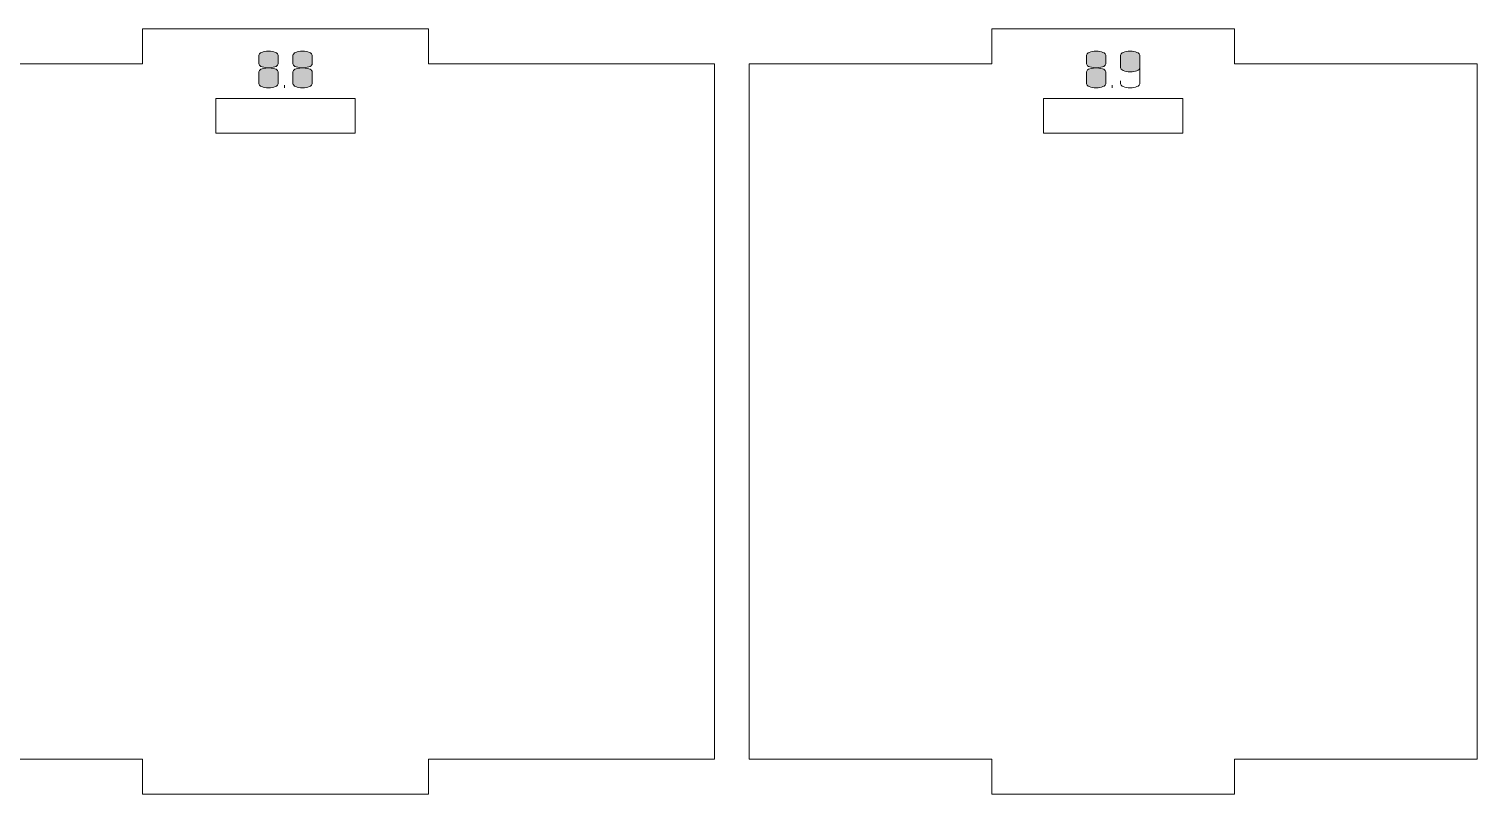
# Model space of a CAD drawing. Header units: centimetres. Extents: x -191 to 212, y -234 to 239.
# Drawn here: x 84.41 to 96.89, y -138.53 to -131.93 of the extents above; entities that cross this region are included whole.
import ezdxf

# ---------------------------------------------------------------- set-up
doc = ezdxf.new("R2010")
doc.units = ezdxf.units.CM
doc.header["$MEASUREMENT"] = 0
doc.layers.add('Capa 1', color=7, linetype='Continuous')

msp = doc.modelspace()

# ---------------------------------------------------------------- hatches: boundary and pattern name
at = {"layer": 'Capa 1', "true_color": 0x3e4095}
h = msp.add_hatch(color=175, dxfattribs=at)
edge = h.paths.add_edge_path()
edge.add_spline(control_points=[(86.39093, -132.23139), (86.39093, -132.23934), (86.39659, -132.24652), (86.4079, -132.25294), (86.41921, -132.25936), (86.44107, -132.26364), (86.47348, -132.26578), (86.50589, -132.26364), (86.52775, -132.25936), (86.53906, -132.25294), (86.55037, -132.24652), (86.55603, -132.23934), (86.55603, -132.23139), (86.55603, -132.23139), (86.55603, -132.15709), (86.55603, -132.15709), (86.55603, -132.14731), (86.54816, -132.13898), (86.53241, -132.1321), (86.51667, -132.12522), (86.49702, -132.12178), (86.47348, -132.12178), (86.44994, -132.12178), (86.43029, -132.12522), (86.41455, -132.1321), (86.3988, -132.13898), (86.39093, -132.14731), (86.39093, -132.15709), (86.39093, -132.15709), (86.39093, -132.23139), (86.39093, -132.23139)], knot_values=[0, 0, 0, 0, 0.1, 0.1, 0.1, 0.2, 0.2, 0.2, 0.3, 0.3, 0.3, 0.4, 0.4, 0.4, 0.5, 0.5, 0.5, 0.6, 0.6, 0.6, 0.7, 0.7, 0.7, 0.8, 0.8, 0.8, 0.9, 0.9, 0.9, 1, 1, 1, 1], degree=3, periodic=1)
h = msp.add_hatch(color=175, dxfattribs=at)
edge = h.paths.add_edge_path()
edge.add_spline(control_points=[(86.47348, -132.43822), (86.44994, -132.43822), (86.43029, -132.43478), (86.41455, -132.4279), (86.3988, -132.42102), (86.39093, -132.41269), (86.39093, -132.40291), (86.39093, -132.40291), (86.39093, -132.29972), (86.39093, -132.29972), (86.39093, -132.29146), (86.39659, -132.28428), (86.4079, -132.27817), (86.41921, -132.27205), (86.44107, -132.26792), (86.47348, -132.26578), (86.44107, -132.26364), (86.41921, -132.25936), (86.4079, -132.25294), (86.39659, -132.24652), (86.39093, -132.23934), (86.39093, -132.23139), (86.39093, -132.23139), (86.39093, -132.15709), (86.39093, -132.15709), (86.39093, -132.14731), (86.3988, -132.13898), (86.41455, -132.1321), (86.43029, -132.12522), (86.44994, -132.12178), (86.47348, -132.12178), (86.49702, -132.12178), (86.51667, -132.12522), (86.53241, -132.1321), (86.54816, -132.13898), (86.55603, -132.14731), (86.55603, -132.15709), (86.55603, -132.15709), (86.55603, -132.23139), (86.55603, -132.23139), (86.55603, -132.23934), (86.55037, -132.24652), (86.53906, -132.25294), (86.52775, -132.25936), (86.50589, -132.26364), (86.47348, -132.26578), (86.50589, -132.26792), (86.52775, -132.27205), (86.53906, -132.27817), (86.55037, -132.28428), (86.55603, -132.29146), (86.55603, -132.29972), (86.55603, -132.29972), (86.55603, -132.40291), (86.55603, -132.40291), (86.55603, -132.41269), (86.54816, -132.42102), (86.53241, -132.4279), (86.51667, -132.43478), (86.49702, -132.43822), (86.47348, -132.43822)], knot_values=[0, 0, 0, 0, 0.05, 0.05, 0.05, 0.1, 0.1, 0.1, 0.15, 0.15, 0.15, 0.2, 0.2, 0.2, 0.25, 0.25, 0.25, 0.3, 0.3, 0.3, 0.35, 0.35, 0.35, 0.4, 0.4, 0.4, 0.45, 0.45, 0.45, 0.5, 0.5, 0.5, 0.55, 0.55, 0.55, 0.6, 0.6, 0.6, 0.65, 0.65, 0.65, 0.7, 0.7, 0.7, 0.75, 0.75, 0.75, 0.8, 0.8, 0.8, 0.85, 0.85, 0.85, 0.9, 0.9, 0.9, 0.95, 0.95, 0.95, 1, 1, 1, 1], degree=3, periodic=1)
h = msp.add_hatch(color=175, dxfattribs=at)
edge = h.paths.add_edge_path()
edge.add_spline(control_points=[(86.68444, -132.23139), (86.68444, -132.23934), (86.6901, -132.24652), (86.70141, -132.25294), (86.71272, -132.25936), (86.73458, -132.26364), (86.76699, -132.26578), (86.7994, -132.26364), (86.82126, -132.25936), (86.83257, -132.25294), (86.84388, -132.24652), (86.84954, -132.23934), (86.84954, -132.23139), (86.84954, -132.23139), (86.84954, -132.15709), (86.84954, -132.15709), (86.84954, -132.14731), (86.84167, -132.13898), (86.82592, -132.1321), (86.81018, -132.12522), (86.79053, -132.12178), (86.76699, -132.12178), (86.74345, -132.12178), (86.7238, -132.12522), (86.70806, -132.1321), (86.69231, -132.13898), (86.68444, -132.14731), (86.68444, -132.15709), (86.68444, -132.15709), (86.68444, -132.23139), (86.68444, -132.23139)], knot_values=[0, 0, 0, 0, 0.1, 0.1, 0.1, 0.2, 0.2, 0.2, 0.3, 0.3, 0.3, 0.4, 0.4, 0.4, 0.5, 0.5, 0.5, 0.6, 0.6, 0.6, 0.7, 0.7, 0.7, 0.8, 0.8, 0.8, 0.9, 0.9, 0.9, 1, 1, 1, 1], degree=3, periodic=1)
h = msp.add_hatch(color=175, dxfattribs=at)
edge = h.paths.add_edge_path()
edge.add_spline(control_points=[(86.76699, -132.43822), (86.74345, -132.43822), (86.7238, -132.43478), (86.70806, -132.4279), (86.69231, -132.42102), (86.68444, -132.41269), (86.68444, -132.40291), (86.68444, -132.40291), (86.68444, -132.29972), (86.68444, -132.29972), (86.68444, -132.29146), (86.6901, -132.28428), (86.70141, -132.27817), (86.71272, -132.27205), (86.73458, -132.26792), (86.76699, -132.26578), (86.73458, -132.26364), (86.71272, -132.25936), (86.70141, -132.25294), (86.6901, -132.24652), (86.68444, -132.23934), (86.68444, -132.23139), (86.68444, -132.23139), (86.68444, -132.15709), (86.68444, -132.15709), (86.68444, -132.14731), (86.69231, -132.13898), (86.70806, -132.1321), (86.7238, -132.12522), (86.74345, -132.12178), (86.76699, -132.12178), (86.79053, -132.12178), (86.81018, -132.12522), (86.82592, -132.1321), (86.84167, -132.13898), (86.84954, -132.14731), (86.84954, -132.15709), (86.84954, -132.15709), (86.84954, -132.23139), (86.84954, -132.23139), (86.84954, -132.23934), (86.84388, -132.24652), (86.83257, -132.25294), (86.82126, -132.25936), (86.7994, -132.26364), (86.76699, -132.26578), (86.7994, -132.26792), (86.82126, -132.27205), (86.83257, -132.27817), (86.84388, -132.28428), (86.84954, -132.29146), (86.84954, -132.29972), (86.84954, -132.29972), (86.84954, -132.40291), (86.84954, -132.40291), (86.84954, -132.41269), (86.84167, -132.42102), (86.82592, -132.4279), (86.81018, -132.43478), (86.79053, -132.43822), (86.76699, -132.43822)], knot_values=[0, 0, 0, 0, 0.05, 0.05, 0.05, 0.1, 0.1, 0.1, 0.15, 0.15, 0.15, 0.2, 0.2, 0.2, 0.25, 0.25, 0.25, 0.3, 0.3, 0.3, 0.35, 0.35, 0.35, 0.4, 0.4, 0.4, 0.45, 0.45, 0.45, 0.5, 0.5, 0.5, 0.55, 0.55, 0.55, 0.6, 0.6, 0.6, 0.65, 0.65, 0.65, 0.7, 0.7, 0.7, 0.75, 0.75, 0.75, 0.8, 0.8, 0.8, 0.85, 0.85, 0.85, 0.9, 0.9, 0.9, 0.95, 0.95, 0.95, 1, 1, 1, 1], degree=3, periodic=1)
h = msp.add_hatch(color=175, dxfattribs=at)
edge = h.paths.add_edge_path()
edge.add_spline(control_points=[(93.52738, -132.23139), (93.52738, -132.23934), (93.53304, -132.24652), (93.54435, -132.25294), (93.55566, -132.25936), (93.57752, -132.26364), (93.60993, -132.26578), (93.64234, -132.26364), (93.6642, -132.25936), (93.67551, -132.25294), (93.68682, -132.24652), (93.69248, -132.23934), (93.69248, -132.23139), (93.69248, -132.23139), (93.69248, -132.15709), (93.69248, -132.15709), (93.69248, -132.14731), (93.68461, -132.13898), (93.66886, -132.1321), (93.65312, -132.12522), (93.63347, -132.12178), (93.60993, -132.12178), (93.58639, -132.12178), (93.56674, -132.12522), (93.551, -132.1321), (93.53525, -132.13898), (93.52738, -132.14731), (93.52738, -132.15709), (93.52738, -132.15709), (93.52738, -132.23139), (93.52738, -132.23139)], knot_values=[0, 0, 0, 0, 0.1, 0.1, 0.1, 0.2, 0.2, 0.2, 0.3, 0.3, 0.3, 0.4, 0.4, 0.4, 0.5, 0.5, 0.5, 0.6, 0.6, 0.6, 0.7, 0.7, 0.7, 0.8, 0.8, 0.8, 0.9, 0.9, 0.9, 1, 1, 1, 1], degree=3, periodic=1)
h = msp.add_hatch(color=175, dxfattribs=at)
edge = h.paths.add_edge_path()
edge.add_spline(control_points=[(93.60993, -132.43822), (93.58639, -132.43822), (93.56674, -132.43478), (93.551, -132.4279), (93.53525, -132.42102), (93.52738, -132.41269), (93.52738, -132.40291), (93.52738, -132.40291), (93.52738, -132.29972), (93.52738, -132.29972), (93.52738, -132.29146), (93.53304, -132.28428), (93.54435, -132.27817), (93.55566, -132.27205), (93.57752, -132.26792), (93.60993, -132.26578), (93.57752, -132.26364), (93.55566, -132.25936), (93.54435, -132.25294), (93.53304, -132.24652), (93.52738, -132.23934), (93.52738, -132.23139), (93.52738, -132.23139), (93.52738, -132.15709), (93.52738, -132.15709), (93.52738, -132.14731), (93.53525, -132.13898), (93.551, -132.1321), (93.56674, -132.12522), (93.58639, -132.12178), (93.60993, -132.12178), (93.63347, -132.12178), (93.65312, -132.12522), (93.66886, -132.1321), (93.68461, -132.13898), (93.69248, -132.14731), (93.69248, -132.15709), (93.69248, -132.15709), (93.69248, -132.23139), (93.69248, -132.23139), (93.69248, -132.23934), (93.68682, -132.24652), (93.67551, -132.25294), (93.6642, -132.25936), (93.64234, -132.26364), (93.60993, -132.26578), (93.64234, -132.26792), (93.6642, -132.27205), (93.67551, -132.27817), (93.68682, -132.28428), (93.69248, -132.29146), (93.69248, -132.29972), (93.69248, -132.29972), (93.69248, -132.40291), (93.69248, -132.40291), (93.69248, -132.41269), (93.68461, -132.42102), (93.66886, -132.4279), (93.65312, -132.43478), (93.63347, -132.43822), (93.60993, -132.43822)], knot_values=[0, 0, 0, 0, 0.05, 0.05, 0.05, 0.1, 0.1, 0.1, 0.15, 0.15, 0.15, 0.2, 0.2, 0.2, 0.25, 0.25, 0.25, 0.3, 0.3, 0.3, 0.35, 0.35, 0.35, 0.4, 0.4, 0.4, 0.45, 0.45, 0.45, 0.5, 0.5, 0.5, 0.55, 0.55, 0.55, 0.6, 0.6, 0.6, 0.65, 0.65, 0.65, 0.7, 0.7, 0.7, 0.75, 0.75, 0.75, 0.8, 0.8, 0.8, 0.85, 0.85, 0.85, 0.9, 0.9, 0.9, 0.95, 0.95, 0.95, 1, 1, 1, 1], degree=3, periodic=1)
h = msp.add_hatch(color=175, dxfattribs=at)
edge = h.paths.add_edge_path()
edge.add_spline(control_points=[(93.82089, -132.26441), (93.82089, -132.27419), (93.82876, -132.28252), (93.84451, -132.2894), (93.86025, -132.29628), (93.8799, -132.29972), (93.90344, -132.29972), (93.92668, -132.30033), (93.94624, -132.2975), (93.96214, -132.29124), (93.97804, -132.28497), (93.98599, -132.27602), (93.98599, -132.26441), (93.98599, -132.26441), (93.98599, -132.15709), (93.98599, -132.15709), (93.98599, -132.14731), (93.97812, -132.13898), (93.96237, -132.1321), (93.94663, -132.12522), (93.92698, -132.12178), (93.90344, -132.12178), (93.8799, -132.12178), (93.86025, -132.12522), (93.84451, -132.1321), (93.82876, -132.13898), (93.82089, -132.14731), (93.82089, -132.15709), (93.82089, -132.15709), (93.82089, -132.26441), (93.82089, -132.26441)], knot_values=[0, 0, 0, 0, 0.1, 0.1, 0.1, 0.2, 0.2, 0.2, 0.3, 0.3, 0.3, 0.4, 0.4, 0.4, 0.5, 0.5, 0.5, 0.6, 0.6, 0.6, 0.7, 0.7, 0.7, 0.8, 0.8, 0.8, 0.9, 0.9, 0.9, 1, 1, 1, 1], degree=3, periodic=1)
h = msp.add_hatch(color=175, dxfattribs=at)
edge = h.paths.add_edge_path()
edge.add_spline(control_points=[(93.90344, -132.43822), (93.8799, -132.43822), (93.86025, -132.43478), (93.84451, -132.4279), (93.82876, -132.42102), (93.82089, -132.41269), (93.82089, -132.40291), (93.82089, -132.40291), (93.82089, -132.37768), (93.82089, -132.37768), (93.82089, -132.37768), (93.82089, -132.40291), (93.82089, -132.40291), (93.82089, -132.41269), (93.82876, -132.42102), (93.84451, -132.4279), (93.86025, -132.43478), (93.8799, -132.43822), (93.90344, -132.43822), (93.92698, -132.43822), (93.94663, -132.43478), (93.96237, -132.4279), (93.97812, -132.42102), (93.98599, -132.41269), (93.98599, -132.40291), (93.98599, -132.40291), (93.98599, -132.26441), (93.98599, -132.26441), (93.98599, -132.27602), (93.97804, -132.28497), (93.96214, -132.29124), (93.94624, -132.2975), (93.92668, -132.30033), (93.90344, -132.29972), (93.8799, -132.29972), (93.86025, -132.29628), (93.84451, -132.2894), (93.82876, -132.28252), (93.82089, -132.27419), (93.82089, -132.26441), (93.82089, -132.26441), (93.82089, -132.15709), (93.82089, -132.15709), (93.82089, -132.14731), (93.82876, -132.13898), (93.84451, -132.1321), (93.86025, -132.12522), (93.8799, -132.12178), (93.90344, -132.12178), (93.92698, -132.12178), (93.94663, -132.12522), (93.96237, -132.1321), (93.97812, -132.13898), (93.98599, -132.14731), (93.98599, -132.15709), (93.98599, -132.15709), (93.98599, -132.26441), (93.98599, -132.26441), (93.98599, -132.26441), (93.98599, -132.40291), (93.98599, -132.40291), (93.98599, -132.41269), (93.97812, -132.42102), (93.96237, -132.4279), (93.94663, -132.43478), (93.92698, -132.43822), (93.90344, -132.43822)], knot_values=[0, 0, 0, 0, 0.04545455, 0.04545455, 0.04545455, 0.09090909, 0.09090909, 0.09090909, 0.13636364, 0.13636364, 0.13636364, 0.18181818, 0.18181818, 0.18181818, 0.22727273, 0.22727273, 0.22727273, 0.27272727, 0.27272727, 0.27272727, 0.31818182, 0.31818182, 0.31818182, 0.36363636, 0.36363636, 0.36363636, 0.40909091, 0.40909091, 0.40909091, 0.45454545, 0.45454545, 0.45454545, 0.5, 0.5, 0.5, 0.54545455, 0.54545455, 0.54545455, 0.59090909, 0.59090909, 0.59090909, 0.63636364, 0.63636364, 0.63636364, 0.68181818, 0.68181818, 0.68181818, 0.72727273, 0.72727273, 0.72727273, 0.77272727, 0.77272727, 0.77272727, 0.81818182, 0.81818182, 0.81818182, 0.86363636, 0.86363636, 0.86363636, 0.90909091, 0.90909091, 0.90909091, 0.95454545, 0.95454545, 0.95454545, 1, 1, 1, 1], degree=3, periodic=1)
h = msp.add_hatch(color=175, dxfattribs=at)
edge = h.paths.add_edge_path()
edge.add_spline(control_points=[(86.39093, -132.40291), (86.39093, -132.41269), (86.3988, -132.42102), (86.41455, -132.4279), (86.43029, -132.43478), (86.44994, -132.43822), (86.47348, -132.43822), (86.49702, -132.43822), (86.51667, -132.43478), (86.53241, -132.4279), (86.54816, -132.42102), (86.55603, -132.41269), (86.55603, -132.40291), (86.55603, -132.40291), (86.55603, -132.29972), (86.55603, -132.29972), (86.55603, -132.29146), (86.55037, -132.28428), (86.53906, -132.27817), (86.52775, -132.27205), (86.50589, -132.26792), (86.47348, -132.26578), (86.44107, -132.26792), (86.41921, -132.27205), (86.4079, -132.27817), (86.39659, -132.28428), (86.39093, -132.29146), (86.39093, -132.29972), (86.39093, -132.29972), (86.39093, -132.40291), (86.39093, -132.40291)], knot_values=[0, 0, 0, 0, 0.1, 0.1, 0.1, 0.2, 0.2, 0.2, 0.3, 0.3, 0.3, 0.4, 0.4, 0.4, 0.5, 0.5, 0.5, 0.6, 0.6, 0.6, 0.7, 0.7, 0.7, 0.8, 0.8, 0.8, 0.9, 0.9, 0.9, 1, 1, 1, 1], degree=3, periodic=1)
h = msp.add_hatch(color=175, dxfattribs=at)
edge = h.paths.add_edge_path()
edge.add_spline(control_points=[(86.68444, -132.40291), (86.68444, -132.41269), (86.69231, -132.42102), (86.70806, -132.4279), (86.7238, -132.43478), (86.74345, -132.43822), (86.76699, -132.43822), (86.79053, -132.43822), (86.81018, -132.43478), (86.82592, -132.4279), (86.84167, -132.42102), (86.84954, -132.41269), (86.84954, -132.40291), (86.84954, -132.40291), (86.84954, -132.29972), (86.84954, -132.29972), (86.84954, -132.29146), (86.84388, -132.28428), (86.83257, -132.27817), (86.82126, -132.27205), (86.7994, -132.26792), (86.76699, -132.26578), (86.73458, -132.26792), (86.71272, -132.27205), (86.70141, -132.27817), (86.6901, -132.28428), (86.68444, -132.29146), (86.68444, -132.29972), (86.68444, -132.29972), (86.68444, -132.40291), (86.68444, -132.40291)], knot_values=[0, 0, 0, 0, 0.1, 0.1, 0.1, 0.2, 0.2, 0.2, 0.3, 0.3, 0.3, 0.4, 0.4, 0.4, 0.5, 0.5, 0.5, 0.6, 0.6, 0.6, 0.7, 0.7, 0.7, 0.8, 0.8, 0.8, 0.9, 0.9, 0.9, 1, 1, 1, 1], degree=3, periodic=1)
h = msp.add_hatch(color=175, dxfattribs=at)
edge = h.paths.add_edge_path()
edge.add_spline(control_points=[(93.52738, -132.40291), (93.52738, -132.41269), (93.53525, -132.42102), (93.551, -132.4279), (93.56674, -132.43478), (93.58639, -132.43822), (93.60993, -132.43822), (93.63347, -132.43822), (93.65312, -132.43478), (93.66886, -132.4279), (93.68461, -132.42102), (93.69248, -132.41269), (93.69248, -132.40291), (93.69248, -132.40291), (93.69248, -132.29972), (93.69248, -132.29972), (93.69248, -132.29146), (93.68682, -132.28428), (93.67551, -132.27817), (93.6642, -132.27205), (93.64234, -132.26792), (93.60993, -132.26578), (93.57752, -132.26792), (93.55566, -132.27205), (93.54435, -132.27817), (93.53304, -132.28428), (93.52738, -132.29146), (93.52738, -132.29972), (93.52738, -132.29972), (93.52738, -132.40291), (93.52738, -132.40291)], knot_values=[0, 0, 0, 0, 0.1, 0.1, 0.1, 0.2, 0.2, 0.2, 0.3, 0.3, 0.3, 0.4, 0.4, 0.4, 0.5, 0.5, 0.5, 0.6, 0.6, 0.6, 0.7, 0.7, 0.7, 0.8, 0.8, 0.8, 0.9, 0.9, 0.9, 1, 1, 1, 1], degree=3, periodic=1)
h = msp.add_hatch(color=175, dxfattribs=at)
edge = h.paths.add_edge_path()
edge.add_spline(control_points=[(86.61106, -132.43822), (86.61106, -132.43822), (86.61106, -132.41575), (86.61106, -132.41575), (86.61106, -132.41575), (86.61106, -132.43822), (86.61106, -132.43822)], knot_values=[0, 0, 0, 0, 0.5, 0.5, 0.5, 1, 1, 1, 1], degree=3, periodic=1)
h = msp.add_hatch(color=175, dxfattribs=at)
edge = h.paths.add_edge_path()
edge.add_spline(control_points=[(93.74751, -132.43822), (93.74751, -132.43822), (93.74751, -132.41575), (93.74751, -132.41575), (93.74751, -132.41575), (93.74751, -132.43822), (93.74751, -132.43822)], knot_values=[0, 0, 0, 0, 0.5, 0.5, 0.5, 1, 1, 1, 1], degree=3, periodic=1)

# ---------------------------------------------------------------- linework, layer by layer
at = {"layer": 'Capa 1', "color": 240, "lineweight": 9}
for points, knots in [([(82.92168, -132.23022), (82.92168, -132.23022), (82.92168, -138.23022), (82.92168, -138.23022), (82.92168, -138.23022), (85.38738, -138.23022), (85.38738, -138.23022), (85.38738, -138.23022), (85.38738, -138.53022), (85.38738, -138.53022), (85.38738, -138.53022), (87.85308, -138.53022), (87.85308, -138.53022), (87.85308, -138.53022), (87.85308, -138.23022), (87.85308, -138.23022), (87.85308, -138.23022), (90.31878, -138.23022), (90.31878, -138.23022), (90.31878, -138.23022), (90.31878, -132.23022), (90.31878, -132.23022), (90.31878, -132.23022), (87.85308, -132.23022), (87.85308, -132.23022), (87.85308, -132.23022), (87.85308, -131.93022), (87.85308, -131.93022), (87.85308, -131.93022), (85.38738, -131.93022), (85.38738, -131.93022), (85.38738, -131.93022), (85.38738, -132.23022), (85.38738, -132.23022), (85.38738, -132.23022), (82.92168, -132.23022), (82.92168, -132.23022)], [0, 0, 0, 0, 0.08333333, 0.08333333, 0.08333333, 0.16666667, 0.16666667, 0.16666667, 0.25, 0.25, 0.25, 0.33333333, 0.33333333, 0.33333333, 0.41666667, 0.41666667, 0.41666667, 0.5, 0.5, 0.5, 0.58333333, 0.58333333, 0.58333333, 0.66666667, 0.66666667, 0.66666667, 0.75, 0.75, 0.75, 0.83333333, 0.83333333, 0.83333333, 0.91666667, 0.91666667, 0.91666667, 1, 1, 1, 1]), ([(90.61878, -132.23022), (90.61878, -132.23022), (90.61878, -138.23022), (90.61878, -138.23022), (90.61878, -138.23022), (92.71072, -138.23022), (92.71072, -138.23022), (92.71072, -138.23022), (92.71072, -138.53022), (92.71072, -138.53022), (92.71072, -138.53022), (94.80266, -138.53022), (94.80266, -138.53022), (94.80266, -138.53022), (94.80266, -138.23022), (94.80266, -138.23022), (94.80266, -138.23022), (96.89459, -138.23022), (96.89459, -138.23022), (96.89459, -138.23022), (96.89459, -132.23022), (96.89459, -132.23022), (96.89459, -132.23022), (94.80266, -132.23022), (94.80266, -132.23022), (94.80266, -132.23022), (94.80266, -131.93022), (94.80266, -131.93022), (94.80266, -131.93022), (92.71072, -131.93022), (92.71072, -131.93022), (92.71072, -131.93022), (92.71072, -132.23022), (92.71072, -132.23022), (92.71072, -132.23022), (90.61878, -132.23022), (90.61878, -132.23022)], [0, 0, 0, 0, 0.08333333, 0.08333333, 0.08333333, 0.16666667, 0.16666667, 0.16666667, 0.25, 0.25, 0.25, 0.33333333, 0.33333333, 0.33333333, 0.41666667, 0.41666667, 0.41666667, 0.5, 0.5, 0.5, 0.58333333, 0.58333333, 0.58333333, 0.66666667, 0.66666667, 0.66666667, 0.75, 0.75, 0.75, 0.83333333, 0.83333333, 0.83333333, 0.91666667, 0.91666667, 0.91666667, 1, 1, 1, 1]), ([(86.02023, -132.8303), (86.02023, -132.8303), (87.22023, -132.8303), (87.22023, -132.8303), (87.22023, -132.8303), (87.22023, -132.5303), (87.22023, -132.5303), (87.22023, -132.5303), (86.02023, -132.5303), (86.02023, -132.5303), (86.02023, -132.5303), (86.02023, -132.8303), (86.02023, -132.8303)], [0, 0, 0, 0, 0.25, 0.25, 0.25, 0.5, 0.5, 0.5, 0.75, 0.75, 0.75, 1, 1, 1, 1]), ([(93.15668, -132.8303), (93.15668, -132.8303), (94.35668, -132.8303), (94.35668, -132.8303), (94.35668, -132.8303), (94.35668, -132.5303), (94.35668, -132.5303), (94.35668, -132.5303), (93.15668, -132.5303), (93.15668, -132.5303), (93.15668, -132.5303), (93.15668, -132.8303), (93.15668, -132.8303)], [0, 0, 0, 0, 0.25, 0.25, 0.25, 0.5, 0.5, 0.5, 0.75, 0.75, 0.75, 1, 1, 1, 1])]:
    msp.add_open_spline(points, degree=3, knots=knots, dxfattribs=at)
at = {"layer": 'Capa 1', "color": 114, "lineweight": 9}
for points, knots in [([(86.39093, -132.23139), (86.39093, -132.23934), (86.39659, -132.24652), (86.4079, -132.25294), (86.41921, -132.25936), (86.44107, -132.26364), (86.47348, -132.26578), (86.50589, -132.26364), (86.52775, -132.25936), (86.53906, -132.25294), (86.55037, -132.24652), (86.55603, -132.23934), (86.55603, -132.23139), (86.55603, -132.23139), (86.55603, -132.15709), (86.55603, -132.15709), (86.55603, -132.14731), (86.54816, -132.13898), (86.53241, -132.1321), (86.51667, -132.12522), (86.49702, -132.12178), (86.47348, -132.12178), (86.44994, -132.12178), (86.43029, -132.12522), (86.41455, -132.1321), (86.3988, -132.13898), (86.39093, -132.14731), (86.39093, -132.15709), (86.39093, -132.15709), (86.39093, -132.23139), (86.39093, -132.23139)], [0, 0, 0, 0, 0.1, 0.1, 0.1, 0.2, 0.2, 0.2, 0.3, 0.3, 0.3, 0.4, 0.4, 0.4, 0.5, 0.5, 0.5, 0.6, 0.6, 0.6, 0.7, 0.7, 0.7, 0.8, 0.8, 0.8, 0.9, 0.9, 0.9, 1, 1, 1, 1]), ([(86.47348, -132.43822), (86.44994, -132.43822), (86.43029, -132.43478), (86.41455, -132.4279), (86.3988, -132.42102), (86.39093, -132.41269), (86.39093, -132.40291), (86.39093, -132.40291), (86.39093, -132.29972), (86.39093, -132.29972), (86.39093, -132.29146), (86.39659, -132.28428), (86.4079, -132.27817), (86.41921, -132.27205), (86.44107, -132.26792), (86.47348, -132.26578), (86.44107, -132.26364), (86.41921, -132.25936), (86.4079, -132.25294), (86.39659, -132.24652), (86.39093, -132.23934), (86.39093, -132.23139), (86.39093, -132.23139), (86.39093, -132.15709), (86.39093, -132.15709), (86.39093, -132.14731), (86.3988, -132.13898), (86.41455, -132.1321), (86.43029, -132.12522), (86.44994, -132.12178), (86.47348, -132.12178), (86.49702, -132.12178), (86.51667, -132.12522), (86.53241, -132.1321), (86.54816, -132.13898), (86.55603, -132.14731), (86.55603, -132.15709), (86.55603, -132.15709), (86.55603, -132.23139), (86.55603, -132.23139), (86.55603, -132.23934), (86.55037, -132.24652), (86.53906, -132.25294), (86.52775, -132.25936), (86.50589, -132.26364), (86.47348, -132.26578), (86.50589, -132.26792), (86.52775, -132.27205), (86.53906, -132.27817), (86.55037, -132.28428), (86.55603, -132.29146), (86.55603, -132.29972), (86.55603, -132.29972), (86.55603, -132.40291), (86.55603, -132.40291), (86.55603, -132.41269), (86.54816, -132.42102), (86.53241, -132.4279), (86.51667, -132.43478), (86.49702, -132.43822), (86.47348, -132.43822)], [0, 0, 0, 0, 0.05, 0.05, 0.05, 0.1, 0.1, 0.1, 0.15, 0.15, 0.15, 0.2, 0.2, 0.2, 0.25, 0.25, 0.25, 0.3, 0.3, 0.3, 0.35, 0.35, 0.35, 0.4, 0.4, 0.4, 0.45, 0.45, 0.45, 0.5, 0.5, 0.5, 0.55, 0.55, 0.55, 0.6, 0.6, 0.6, 0.65, 0.65, 0.65, 0.7, 0.7, 0.7, 0.75, 0.75, 0.75, 0.8, 0.8, 0.8, 0.85, 0.85, 0.85, 0.9, 0.9, 0.9, 0.95, 0.95, 0.95, 1, 1, 1, 1]), ([(86.68444, -132.23139), (86.68444, -132.23934), (86.6901, -132.24652), (86.70141, -132.25294), (86.71272, -132.25936), (86.73458, -132.26364), (86.76699, -132.26578), (86.7994, -132.26364), (86.82126, -132.25936), (86.83257, -132.25294), (86.84388, -132.24652), (86.84954, -132.23934), (86.84954, -132.23139), (86.84954, -132.23139), (86.84954, -132.15709), (86.84954, -132.15709), (86.84954, -132.14731), (86.84167, -132.13898), (86.82592, -132.1321), (86.81018, -132.12522), (86.79053, -132.12178), (86.76699, -132.12178), (86.74345, -132.12178), (86.7238, -132.12522), (86.70806, -132.1321), (86.69231, -132.13898), (86.68444, -132.14731), (86.68444, -132.15709), (86.68444, -132.15709), (86.68444, -132.23139), (86.68444, -132.23139)], [0, 0, 0, 0, 0.1, 0.1, 0.1, 0.2, 0.2, 0.2, 0.3, 0.3, 0.3, 0.4, 0.4, 0.4, 0.5, 0.5, 0.5, 0.6, 0.6, 0.6, 0.7, 0.7, 0.7, 0.8, 0.8, 0.8, 0.9, 0.9, 0.9, 1, 1, 1, 1]), ([(86.76699, -132.43822), (86.74345, -132.43822), (86.7238, -132.43478), (86.70806, -132.4279), (86.69231, -132.42102), (86.68444, -132.41269), (86.68444, -132.40291), (86.68444, -132.40291), (86.68444, -132.29972), (86.68444, -132.29972), (86.68444, -132.29146), (86.6901, -132.28428), (86.70141, -132.27817), (86.71272, -132.27205), (86.73458, -132.26792), (86.76699, -132.26578), (86.73458, -132.26364), (86.71272, -132.25936), (86.70141, -132.25294), (86.6901, -132.24652), (86.68444, -132.23934), (86.68444, -132.23139), (86.68444, -132.23139), (86.68444, -132.15709), (86.68444, -132.15709), (86.68444, -132.14731), (86.69231, -132.13898), (86.70806, -132.1321), (86.7238, -132.12522), (86.74345, -132.12178), (86.76699, -132.12178), (86.79053, -132.12178), (86.81018, -132.12522), (86.82592, -132.1321), (86.84167, -132.13898), (86.84954, -132.14731), (86.84954, -132.15709), (86.84954, -132.15709), (86.84954, -132.23139), (86.84954, -132.23139), (86.84954, -132.23934), (86.84388, -132.24652), (86.83257, -132.25294), (86.82126, -132.25936), (86.7994, -132.26364), (86.76699, -132.26578), (86.7994, -132.26792), (86.82126, -132.27205), (86.83257, -132.27817), (86.84388, -132.28428), (86.84954, -132.29146), (86.84954, -132.29972), (86.84954, -132.29972), (86.84954, -132.40291), (86.84954, -132.40291), (86.84954, -132.41269), (86.84167, -132.42102), (86.82592, -132.4279), (86.81018, -132.43478), (86.79053, -132.43822), (86.76699, -132.43822)], [0, 0, 0, 0, 0.05, 0.05, 0.05, 0.1, 0.1, 0.1, 0.15, 0.15, 0.15, 0.2, 0.2, 0.2, 0.25, 0.25, 0.25, 0.3, 0.3, 0.3, 0.35, 0.35, 0.35, 0.4, 0.4, 0.4, 0.45, 0.45, 0.45, 0.5, 0.5, 0.5, 0.55, 0.55, 0.55, 0.6, 0.6, 0.6, 0.65, 0.65, 0.65, 0.7, 0.7, 0.7, 0.75, 0.75, 0.75, 0.8, 0.8, 0.8, 0.85, 0.85, 0.85, 0.9, 0.9, 0.9, 0.95, 0.95, 0.95, 1, 1, 1, 1]), ([(93.52738, -132.23139), (93.52738, -132.23934), (93.53304, -132.24652), (93.54435, -132.25294), (93.55566, -132.25936), (93.57752, -132.26364), (93.60993, -132.26578), (93.64234, -132.26364), (93.6642, -132.25936), (93.67551, -132.25294), (93.68682, -132.24652), (93.69248, -132.23934), (93.69248, -132.23139), (93.69248, -132.23139), (93.69248, -132.15709), (93.69248, -132.15709), (93.69248, -132.14731), (93.68461, -132.13898), (93.66886, -132.1321), (93.65312, -132.12522), (93.63347, -132.12178), (93.60993, -132.12178), (93.58639, -132.12178), (93.56674, -132.12522), (93.551, -132.1321), (93.53525, -132.13898), (93.52738, -132.14731), (93.52738, -132.15709), (93.52738, -132.15709), (93.52738, -132.23139), (93.52738, -132.23139)], [0, 0, 0, 0, 0.1, 0.1, 0.1, 0.2, 0.2, 0.2, 0.3, 0.3, 0.3, 0.4, 0.4, 0.4, 0.5, 0.5, 0.5, 0.6, 0.6, 0.6, 0.7, 0.7, 0.7, 0.8, 0.8, 0.8, 0.9, 0.9, 0.9, 1, 1, 1, 1]), ([(93.60993, -132.43822), (93.58639, -132.43822), (93.56674, -132.43478), (93.551, -132.4279), (93.53525, -132.42102), (93.52738, -132.41269), (93.52738, -132.40291), (93.52738, -132.40291), (93.52738, -132.29972), (93.52738, -132.29972), (93.52738, -132.29146), (93.53304, -132.28428), (93.54435, -132.27817), (93.55566, -132.27205), (93.57752, -132.26792), (93.60993, -132.26578), (93.57752, -132.26364), (93.55566, -132.25936), (93.54435, -132.25294), (93.53304, -132.24652), (93.52738, -132.23934), (93.52738, -132.23139), (93.52738, -132.23139), (93.52738, -132.15709), (93.52738, -132.15709), (93.52738, -132.14731), (93.53525, -132.13898), (93.551, -132.1321), (93.56674, -132.12522), (93.58639, -132.12178), (93.60993, -132.12178), (93.63347, -132.12178), (93.65312, -132.12522), (93.66886, -132.1321), (93.68461, -132.13898), (93.69248, -132.14731), (93.69248, -132.15709), (93.69248, -132.15709), (93.69248, -132.23139), (93.69248, -132.23139), (93.69248, -132.23934), (93.68682, -132.24652), (93.67551, -132.25294), (93.6642, -132.25936), (93.64234, -132.26364), (93.60993, -132.26578), (93.64234, -132.26792), (93.6642, -132.27205), (93.67551, -132.27817), (93.68682, -132.28428), (93.69248, -132.29146), (93.69248, -132.29972), (93.69248, -132.29972), (93.69248, -132.40291), (93.69248, -132.40291), (93.69248, -132.41269), (93.68461, -132.42102), (93.66886, -132.4279), (93.65312, -132.43478), (93.63347, -132.43822), (93.60993, -132.43822)], [0, 0, 0, 0, 0.05, 0.05, 0.05, 0.1, 0.1, 0.1, 0.15, 0.15, 0.15, 0.2, 0.2, 0.2, 0.25, 0.25, 0.25, 0.3, 0.3, 0.3, 0.35, 0.35, 0.35, 0.4, 0.4, 0.4, 0.45, 0.45, 0.45, 0.5, 0.5, 0.5, 0.55, 0.55, 0.55, 0.6, 0.6, 0.6, 0.65, 0.65, 0.65, 0.7, 0.7, 0.7, 0.75, 0.75, 0.75, 0.8, 0.8, 0.8, 0.85, 0.85, 0.85, 0.9, 0.9, 0.9, 0.95, 0.95, 0.95, 1, 1, 1, 1]), ([(93.82089, -132.26441), (93.82089, -132.27419), (93.82876, -132.28252), (93.84451, -132.2894), (93.86025, -132.29628), (93.8799, -132.29972), (93.90344, -132.29972), (93.92668, -132.30033), (93.94624, -132.2975), (93.96214, -132.29124), (93.97804, -132.28497), (93.98599, -132.27602), (93.98599, -132.26441), (93.98599, -132.26441), (93.98599, -132.15709), (93.98599, -132.15709), (93.98599, -132.14731), (93.97812, -132.13898), (93.96237, -132.1321), (93.94663, -132.12522), (93.92698, -132.12178), (93.90344, -132.12178), (93.8799, -132.12178), (93.86025, -132.12522), (93.84451, -132.1321), (93.82876, -132.13898), (93.82089, -132.14731), (93.82089, -132.15709), (93.82089, -132.15709), (93.82089, -132.26441), (93.82089, -132.26441)], [0, 0, 0, 0, 0.1, 0.1, 0.1, 0.2, 0.2, 0.2, 0.3, 0.3, 0.3, 0.4, 0.4, 0.4, 0.5, 0.5, 0.5, 0.6, 0.6, 0.6, 0.7, 0.7, 0.7, 0.8, 0.8, 0.8, 0.9, 0.9, 0.9, 1, 1, 1, 1]), ([(93.90344, -132.43822), (93.8799, -132.43822), (93.86025, -132.43478), (93.84451, -132.4279), (93.82876, -132.42102), (93.82089, -132.41269), (93.82089, -132.40291), (93.82089, -132.40291), (93.82089, -132.37768), (93.82089, -132.37768), (93.82089, -132.37768), (93.82089, -132.40291), (93.82089, -132.40291), (93.82089, -132.41269), (93.82876, -132.42102), (93.84451, -132.4279), (93.86025, -132.43478), (93.8799, -132.43822), (93.90344, -132.43822), (93.92698, -132.43822), (93.94663, -132.43478), (93.96237, -132.4279), (93.97812, -132.42102), (93.98599, -132.41269), (93.98599, -132.40291), (93.98599, -132.40291), (93.98599, -132.26441), (93.98599, -132.26441), (93.98599, -132.27602), (93.97804, -132.28497), (93.96214, -132.29124), (93.94624, -132.2975), (93.92668, -132.30033), (93.90344, -132.29972), (93.8799, -132.29972), (93.86025, -132.29628), (93.84451, -132.2894), (93.82876, -132.28252), (93.82089, -132.27419), (93.82089, -132.26441), (93.82089, -132.26441), (93.82089, -132.15709), (93.82089, -132.15709), (93.82089, -132.14731), (93.82876, -132.13898), (93.84451, -132.1321), (93.86025, -132.12522), (93.8799, -132.12178), (93.90344, -132.12178), (93.92698, -132.12178), (93.94663, -132.12522), (93.96237, -132.1321), (93.97812, -132.13898), (93.98599, -132.14731), (93.98599, -132.15709), (93.98599, -132.15709), (93.98599, -132.26441), (93.98599, -132.26441), (93.98599, -132.26441), (93.98599, -132.40291), (93.98599, -132.40291), (93.98599, -132.41269), (93.97812, -132.42102), (93.96237, -132.4279), (93.94663, -132.43478), (93.92698, -132.43822), (93.90344, -132.43822)], [0, 0, 0, 0, 0.04545455, 0.04545455, 0.04545455, 0.09090909, 0.09090909, 0.09090909, 0.13636364, 0.13636364, 0.13636364, 0.18181818, 0.18181818, 0.18181818, 0.22727273, 0.22727273, 0.22727273, 0.27272727, 0.27272727, 0.27272727, 0.31818182, 0.31818182, 0.31818182, 0.36363636, 0.36363636, 0.36363636, 0.40909091, 0.40909091, 0.40909091, 0.45454545, 0.45454545, 0.45454545, 0.5, 0.5, 0.5, 0.54545455, 0.54545455, 0.54545455, 0.59090909, 0.59090909, 0.59090909, 0.63636364, 0.63636364, 0.63636364, 0.68181818, 0.68181818, 0.68181818, 0.72727273, 0.72727273, 0.72727273, 0.77272727, 0.77272727, 0.77272727, 0.81818182, 0.81818182, 0.81818182, 0.86363636, 0.86363636, 0.86363636, 0.90909091, 0.90909091, 0.90909091, 0.95454545, 0.95454545, 0.95454545, 1, 1, 1, 1]), ([(86.39093, -132.40291), (86.39093, -132.41269), (86.3988, -132.42102), (86.41455, -132.4279), (86.43029, -132.43478), (86.44994, -132.43822), (86.47348, -132.43822), (86.49702, -132.43822), (86.51667, -132.43478), (86.53241, -132.4279), (86.54816, -132.42102), (86.55603, -132.41269), (86.55603, -132.40291), (86.55603, -132.40291), (86.55603, -132.29972), (86.55603, -132.29972), (86.55603, -132.29146), (86.55037, -132.28428), (86.53906, -132.27817), (86.52775, -132.27205), (86.50589, -132.26792), (86.47348, -132.26578), (86.44107, -132.26792), (86.41921, -132.27205), (86.4079, -132.27817), (86.39659, -132.28428), (86.39093, -132.29146), (86.39093, -132.29972), (86.39093, -132.29972), (86.39093, -132.40291), (86.39093, -132.40291)], [0, 0, 0, 0, 0.1, 0.1, 0.1, 0.2, 0.2, 0.2, 0.3, 0.3, 0.3, 0.4, 0.4, 0.4, 0.5, 0.5, 0.5, 0.6, 0.6, 0.6, 0.7, 0.7, 0.7, 0.8, 0.8, 0.8, 0.9, 0.9, 0.9, 1, 1, 1, 1]), ([(86.68444, -132.40291), (86.68444, -132.41269), (86.69231, -132.42102), (86.70806, -132.4279), (86.7238, -132.43478), (86.74345, -132.43822), (86.76699, -132.43822), (86.79053, -132.43822), (86.81018, -132.43478), (86.82592, -132.4279), (86.84167, -132.42102), (86.84954, -132.41269), (86.84954, -132.40291), (86.84954, -132.40291), (86.84954, -132.29972), (86.84954, -132.29972), (86.84954, -132.29146), (86.84388, -132.28428), (86.83257, -132.27817), (86.82126, -132.27205), (86.7994, -132.26792), (86.76699, -132.26578), (86.73458, -132.26792), (86.71272, -132.27205), (86.70141, -132.27817), (86.6901, -132.28428), (86.68444, -132.29146), (86.68444, -132.29972), (86.68444, -132.29972), (86.68444, -132.40291), (86.68444, -132.40291)], [0, 0, 0, 0, 0.1, 0.1, 0.1, 0.2, 0.2, 0.2, 0.3, 0.3, 0.3, 0.4, 0.4, 0.4, 0.5, 0.5, 0.5, 0.6, 0.6, 0.6, 0.7, 0.7, 0.7, 0.8, 0.8, 0.8, 0.9, 0.9, 0.9, 1, 1, 1, 1]), ([(93.52738, -132.40291), (93.52738, -132.41269), (93.53525, -132.42102), (93.551, -132.4279), (93.56674, -132.43478), (93.58639, -132.43822), (93.60993, -132.43822), (93.63347, -132.43822), (93.65312, -132.43478), (93.66886, -132.4279), (93.68461, -132.42102), (93.69248, -132.41269), (93.69248, -132.40291), (93.69248, -132.40291), (93.69248, -132.29972), (93.69248, -132.29972), (93.69248, -132.29146), (93.68682, -132.28428), (93.67551, -132.27817), (93.6642, -132.27205), (93.64234, -132.26792), (93.60993, -132.26578), (93.57752, -132.26792), (93.55566, -132.27205), (93.54435, -132.27817), (93.53304, -132.28428), (93.52738, -132.29146), (93.52738, -132.29972), (93.52738, -132.29972), (93.52738, -132.40291), (93.52738, -132.40291)], [0, 0, 0, 0, 0.1, 0.1, 0.1, 0.2, 0.2, 0.2, 0.3, 0.3, 0.3, 0.4, 0.4, 0.4, 0.5, 0.5, 0.5, 0.6, 0.6, 0.6, 0.7, 0.7, 0.7, 0.8, 0.8, 0.8, 0.9, 0.9, 0.9, 1, 1, 1, 1]), ([(86.61106, -132.43822), (86.61106, -132.43822), (86.61106, -132.41575), (86.61106, -132.41575), (86.61106, -132.41575), (86.61106, -132.43822), (86.61106, -132.43822)], [0, 0, 0, 0, 0.5, 0.5, 0.5, 1, 1, 1, 1]), ([(93.74751, -132.43822), (93.74751, -132.43822), (93.74751, -132.41575), (93.74751, -132.41575), (93.74751, -132.41575), (93.74751, -132.43822), (93.74751, -132.43822)], [0, 0, 0, 0, 0.5, 0.5, 0.5, 1, 1, 1, 1])]:
    msp.add_open_spline(points, degree=3, knots=knots, dxfattribs=at)

doc.saveas('drawing.dxf')
